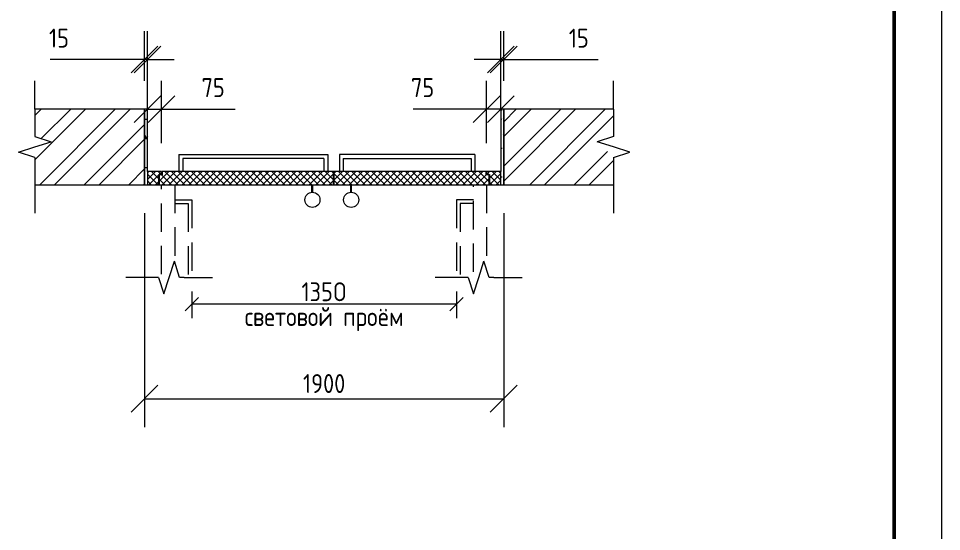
# Model space of a CAD drawing. Header units: millimetres. Extents: x -11345 to 411485, y -9810 to 73012.
# Drawn here: x -2104.2 to -2006.5, y 71098 to 71152.2 of the extents above; entities that cross this region are included whole.
import ezdxf

# ---------------------------------------------------------------- set-up
doc = ezdxf.new("R2010")
doc.units = ezdxf.units.MM
doc.linetypes.add('ADSK_Штриховая_ш3 п1_5', pattern=[4.5, 3, -1.5])
for name, color, linetype, lineweight in [('Аннотация', 7, 'Continuous', 18), ('Основная надпись', 7, 'Continuous', 30), ('Размеры', 7, 'Continuous', 5), ('Узлы', 7, 'Continuous', 18)]:
    doc.layers.add(name, color=color, linetype=linetype, lineweight=lineweight)
doc.layers.add('Линии', color=7, linetype='Continuous', lineweight=9, true_color=0x00a600)
doc.styles.add('GOST Common_1', font='GOST_Common.ttf', dxfattribs={"width": 0.9, "height": 350})
doc.styles.add('GOST Common_3', font='GOST_Common.ttf', dxfattribs={"width": 0.9, "height": 250})
doc.styles.add('GOST Common_5', font='GOST_Common.ttf', dxfattribs={"width": 0.9, "height": 100})
doc.dimstyles.new('ADSK_Основной_2_5_мм_Округление_до_1_мм', dxfattribs={"dimscale": 304.8, "dimtxt": 250, "dimasz": 0.463911, "dimexe": 0.492126, "dimexo": 0.492126, "dimgap": 0.098425, "dimtad": 1, "dimdec": 0, "dimdsep": 46, "dimtxsty": 'GOST Common_3', "dimblk1": 'OBLIQUE', "dimblk2": 'OBLIQUE', "dimsah": 1, "dimcen": 0.09, "dimdle": 0.492126, "dimazin": 2, "dimtfac": 1, "dimtdec": 0, "dimtix": 1, "dimtmove": 0, "dimatfit": 3, "dimfxl": 1, "dimtvp": 1, "dimtolj": 1, "dimtzin": 0, "dimlwd": 20, "dimlwe": 20, "dimarcsym": 2})
doc.dimstyles.new('ADSK_Основной_2_5_мм_Округление_до_1_мм_1', dxfattribs={"dimscale": 304.8, "dimtxt": 251.428749, "dimasz": 0.463911, "dimexe": 0.492126, "dimexo": 0.492126, "dimgap": 0.098425, "dimtad": 1, "dimdec": 0, "dimdsep": 46, "dimtxsty": 'GOST Common_3', "dimblk1": 'OBLIQUE', "dimblk2": 'OBLIQUE', "dimsah": 1, "dimcen": 0.09, "dimdle": 0.492126, "dimazin": 2, "dimtfac": 1, "dimtdec": 4, "dimtix": 1, "dimtmove": 1, "dimatfit": 3, "dimfxl": 1, "dimtvp": 1, "dimtolj": 1, "dimtzin": 0, "dimlwd": 20, "dimlwe": 20, "dimarcsym": 2})
doc.dimstyles.new('ADSK_Основной_2_5_мм_Округление_до_1_мм_min_световой_проём', dxfattribs={"dimscale": 304.8, "dimtxt": 125.714375, "dimasz": 0.231955, "dimexe": 0.246063, "dimexo": 0.246063, "dimgap": 0.049213, "dimtad": 1, "dimdec": 0, "dimdsep": 46, "dimtxsty": 'GOST Common_1', "dimblk1": 'OBLIQUE', "dimblk2": 'OBLIQUE', "dimsah": 1, "dimcen": 0.09, "dimdle": 0.246063, "dimazin": 2, "dimtfac": 1, "dimtdec": 4, "dimtix": 1, "dimtmove": 0, "dimatfit": 3, "dimfxl": 1, "dimtvp": 1, "dimtolj": 1, "dimtzin": 0, "dimlwd": 20, "dimlwe": 20, "dimarcsym": 2})
pattern_1 = [(45, (-2073.66647, 71111.0927), (-0.3535534, 0.3535534), []), (135, (-2073.66647, 71111.0927), (-0.3535534, -0.3535534), [])]

# ---------------------------------------------------------------- blocks, each defined once
blk = doc.blocks.new('ADSK_Обрыв_Линия - По умолчанию-6397007-ДН-4п')
at = {"layer": 'Узлы'}
for p, q in [((1621.5, 1577.9), (1621.5, 1432.9)), ((1621.5, 1321.6), (1621.5, 1177.9))]:
    blk.add_line(p, q, dxfattribs=at)
blk = doc.blocks.new('ADSK_Обрыв_Линия - По умолчанию-6396943-ДН-4п')
at = {"layer": 'Узлы'}
for p, q in [((-1440.8, 1577.9), (-1440.8, 1432.9)), ((-1440.8, 1321.6), (-1440.8, 1177.9))]:
    blk.add_line(p, q, dxfattribs=at)
blk = doc.blocks.new('ADSK_Обрыв_Линия - По умолчанию-6405608-ДН-4п')
at = {"layer": 'Узлы'}
for p, q in [((851.9, 687.9), (828.2, 687.9)), ((988.2, 687.9), (963.2, 687.9))]:
    blk.add_line(p, q, dxfattribs=at)
blk = doc.blocks.new('_Oblique')
at = {"color": 0, "linetype": 'ByBlock', "lineweight": -2}
blk.add_line((-0.5, -0.5), (0.5, 0.5), dxfattribs=at)
blk = doc.blocks.new('*D757')
at = {"layer": 'Defpoints', "color": 0, "transparency": 16777216}
for p in [(-2053.162, 71147.895), (-2053.162, 71142.651), (-2052.862, 71142.651)]:
    blk.add_point(p, dxfattribs=at)
at = {"layer": 'Размеры', "color": 0, "transparency": 16777216}
for p, q in [((-2053.162, 71145.651), (-2053.162, 71150.895)), ((-2052.862, 71145.651), (-2052.862, 71150.895)), ((-2053.162, 71147.895), (-2055.99, 71147.895)), ((-2053.162, 71147.895), (-2052.862, 71147.895)), ((-2052.862, 71147.895), (-2042.856, 71147.895))]:
    blk.add_line(p, q, dxfattribs=at)
at = {"layer": 'Размеры', "color": 0, "transparency": 16777216, "xscale": 2.828, "yscale": 2.828, "zscale": 2.828}
blk.add_blockref('_Oblique', (-2053.162, 71147.895), dxfattribs=at)
at = {"layer": 'Размеры', "color": 0, "transparency": 16777216, "xscale": 2.828, "yscale": 2.828, "zscale": 2.828, "rotation": 180}
blk.add_blockref('_Oblique', (-2052.862, 71147.895), dxfattribs=at)
at = {"layer": 'Размеры', "color": 0, "lineweight": 20, "transparency": 16777216, "insert": (-2045.967, 71151.162), "char_height": 2, "width": 3.2217, "attachment_point": 1, "line_spacing_factor": 1.022761, "style": 'GOST Common_5'}
blk.add_mtext('\\A1;15', dxfattribs=at)
blk = doc.blocks.new('*D758')
at = {"layer": 'Defpoints', "color": 0, "transparency": 16777216}
for p in [(-2090.862, 71147.895), (-2090.862, 71142.651), (-2090.562, 71142.651)]:
    blk.add_point(p, dxfattribs=at)
at = {"layer": 'Размеры', "color": 0, "transparency": 16777216}
for p, q in [((-2090.862, 71145.651), (-2090.862, 71150.895)), ((-2090.562, 71145.651), (-2090.562, 71150.895)), ((-2090.862, 71147.895), (-2100.868, 71147.895)), ((-2090.562, 71147.895), (-2090.862, 71147.895)), ((-2090.562, 71147.895), (-2087.734, 71147.895))]:
    blk.add_line(p, q, dxfattribs=at)
at = {"layer": 'Размеры', "color": 0, "transparency": 16777216, "xscale": 2.828, "yscale": 2.828, "zscale": 2.828}
blk.add_blockref('_Oblique', (-2090.862, 71147.895), dxfattribs=at)
at = {"layer": 'Размеры', "color": 0, "transparency": 16777216, "xscale": 2.828, "yscale": 2.828, "zscale": 2.828, "rotation": 180}
blk.add_blockref('_Oblique', (-2090.562, 71147.895), dxfattribs=at)
at = {"layer": 'Размеры', "color": 0, "lineweight": 20, "transparency": 16777216, "insert": (-2100.979, 71151.162), "char_height": 2, "width": 3.2217, "attachment_point": 1, "line_spacing_factor": 1.022761, "style": 'GOST Common_5'}
blk.add_mtext('\\A1;15', dxfattribs=at)
blk = doc.blocks.new('*D759')
at = {"layer": 'Defpoints', "color": 0, "transparency": 16777216}
for p in [(-2054.662, 71142.663), (-2053.162, 71139.763), (-2054.662, 71136.051)]:
    blk.add_point(p, dxfattribs=at)
at = {"layer": 'Размеры', "color": 0, "transparency": 16777216}
for p, q in [((-2054.662, 71139.051), (-2054.662, 71145.663)), ((-2053.162, 71142.763), (-2053.162, 71145.663)), ((-2054.662, 71142.663), (-2062.456, 71142.663)), ((-2053.152, 71142.663), (-2054.662, 71142.663))]:
    blk.add_line(p, q, dxfattribs=at)
at = {"layer": 'Размеры', "color": 0, "transparency": 16777216, "xscale": 2.828, "yscale": 2.828, "zscale": 2.828, "rotation": 180}
blk.add_blockref('_Oblique', (-2054.662, 71142.663), dxfattribs=at)
at = {"layer": 'Размеры', "color": 0, "transparency": 16777216, "xscale": 2.828, "yscale": 2.828, "zscale": 2.828}
blk.add_blockref('_Oblique', (-2053.162, 71142.663), dxfattribs=at)
at = {"layer": 'Размеры', "color": 0, "lineweight": 20, "transparency": 16777216, "insert": (-2062.672, 71145.93), "char_height": 2, "width": 3.78422, "attachment_point": 1, "line_spacing_factor": 1.022761, "style": 'GOST Common_5'}
blk.add_mtext('\\A1;75', dxfattribs=at)
blk = doc.blocks.new('*D760')
at = {"layer": 'Defpoints', "color": 0, "transparency": 16777216}
for p in [(-2090.562, 71142.663), (-2090.562, 71139.763), (-2089.062, 71136.051)]:
    blk.add_point(p, dxfattribs=at)
at = {"layer": 'Размеры', "color": 0, "transparency": 16777216}
for p, q in [((-2090.562, 71142.763), (-2090.562, 71145.663)), ((-2089.062, 71139.051), (-2089.062, 71145.663)), ((-2090.562, 71142.663), (-2089.052, 71142.663)), ((-2089.062, 71142.663), (-2081.268, 71142.663))]:
    blk.add_line(p, q, dxfattribs=at)
at = {"layer": 'Размеры', "color": 0, "transparency": 16777216, "xscale": 2.828, "yscale": 2.828, "zscale": 2.828, "rotation": 180}
blk.add_blockref('_Oblique', (-2090.562, 71142.663), dxfattribs=at)
at = {"layer": 'Размеры', "color": 0, "transparency": 16777216, "xscale": 2.828, "yscale": 2.828, "zscale": 2.828}
blk.add_blockref('_Oblique', (-2089.062, 71142.663), dxfattribs=at)
at = {"layer": 'Размеры', "color": 0, "lineweight": 20, "transparency": 16777216, "insert": (-2084.836, 71145.93), "char_height": 2, "width": 3.78422, "attachment_point": 1, "line_spacing_factor": 1.022761, "style": 'GOST Common_5'}
blk.add_mtext('\\A1;75', dxfattribs=at)
blk = doc.blocks.new('*D761')
at = {"layer": 'Defpoints', "color": 0, "transparency": 16777216}
for p in [(-2085.862, 71124.851), (-2057.862, 71124.851), (-2085.862, 71122.036)]:
    blk.add_point(p, dxfattribs=at)
at = {"layer": 'Размеры', "color": 0, "transparency": 16777216}
for p, q in [((-2085.862, 71123.351), (-2085.862, 71120.536)), ((-2057.862, 71123.351), (-2057.862, 71120.536)), ((-2057.857, 71122.036), (-2085.867, 71122.036))]:
    blk.add_line(p, q, dxfattribs=at)
at = {"layer": 'Размеры', "color": 0, "transparency": 16777216, "xscale": 1.414, "yscale": 1.414, "zscale": 1.414, "rotation": 180}
blk.add_blockref('_Oblique', (-2085.862, 71122.036), dxfattribs=at)
at = {"layer": 'Размеры', "color": 0, "transparency": 16777216, "xscale": 1.414, "yscale": 1.414, "zscale": 1.414}
blk.add_blockref('_Oblique', (-2057.862, 71122.036), dxfattribs=at)
at = {"layer": 'Размеры', "color": 0, "lineweight": 20, "transparency": 16777216, "char_height": 2, "width": 25.97813, "attachment_point": 5, "style": 'GOST Common_5'}
for s, insert in [('\\A1;135O', (-2071.862, 71123.336)), ('\\A1;световой проём', (-2071.862, 71120.436))]:
    blk.add_mtext(s, dxfattribs=dict(at, insert=insert))
blk = doc.blocks.new('*D762')
at = {"layer": 'Defpoints', "color": 0, "transparency": 16777216}
for p in [(-2090.862, 71134.651), (-2052.862, 71134.651), (-2052.862, 71112.024)]:
    blk.add_point(p, dxfattribs=at)
at = {"layer": 'Размеры', "color": 0, "transparency": 16777216}
for p, q in [((-2090.862, 71131.651), (-2090.862, 71109.024)), ((-2052.862, 71131.651), (-2052.862, 71109.024)), ((-2090.872, 71112.024), (-2052.852, 71112.024))]:
    blk.add_line(p, q, dxfattribs=at)
at = {"layer": 'Размеры', "color": 0, "transparency": 16777216, "xscale": 2.828, "yscale": 2.828, "zscale": 2.828, "rotation": 180}
blk.add_blockref('_Oblique', (-2090.862, 71112.024), dxfattribs=at)
at = {"layer": 'Размеры', "color": 0, "transparency": 16777216, "xscale": 2.828, "yscale": 2.828, "zscale": 2.828}
blk.add_blockref('_Oblique', (-2052.862, 71112.024), dxfattribs=at)
at = {"layer": 'Размеры', "color": 0, "lineweight": 20, "transparency": 16777216, "insert": (-2071.862, 71113.624), "char_height": 2, "width": 7.00591, "attachment_point": 5, "style": 'GOST Common_5'}
blk.add_mtext('\\A1;1900', dxfattribs=at)

msp = doc.modelspace()

# ---------------------------------------------------------------- hatches: boundary and pattern name
at = {"layer": 'Узлы', "lineweight": 9}
h = msp.add_hatch(dxfattribs=at)
h.set_pattern_fill('FP_2', color=256, scale=0.02, style=0, pattern_type=2)
h.set_pattern_definition([(45, (-2073.6665, 71111.0927), (-2.3573, 2.3573), []), (45, (-2072.095, 71111.0927), (-2.3573, 2.3573), [])])
h.paths.add_polyline_path([(-2102.48208, 71134.6507), (-2090.86208, 71134.6507), (-2090.86208, 71142.6507), (-2102.48208, 71142.6507), (-2102.48208, 71139.7507), (-2100.75003, 71139.2007), (-2102.48208, 71137.52452)])
h.paths.add_polyline_path([(-2041.23667, 71134.6507), (-2041.23667, 71137.52452), (-2042.96872, 71139.2007), (-2041.23667, 71139.7507), (-2041.23667, 71142.6507), (-2052.86208, 71142.6507), (-2052.86208, 71134.6507), (-2042.96872, 71134.6507)])
h = msp.add_hatch(dxfattribs=at)
h.set_pattern_fill('FP_4', color=256, scale=0.02, style=0, pattern_type=2)
h.set_pattern_definition([(0, (-2073.6665, 71111.0927), (4.064, 1.016), [0.33528, -2.71272, 0.33528, -2.71272, -16.256]), (0, (-2073.6665, 71111.0927), (4.064, 1.016), [-6.096, 0.33528, -5.76072, 0.33528, -2.71272, -7.112]), (0, (-2073.6665, 71111.0927), (4.064, 1.016), [-15.24, 0.33528, -1.69672, 0.33528, -4.74472]), (120, (-2072.1425, 71111.6007), (-2.911882, 3.011527), [0.33528, -2.71272, 0.33528, -2.71272, -16.256]), (120, (-2072.1425, 71111.6007), (-2.911882, 3.011527), [-6.096, 0.33528, -5.76072, 0.33528, -2.71272, -7.112]), (120, (-2072.1425, 71111.6007), (-2.911882, 3.011527), [-15.24, 0.33528, -1.69672, 0.33528, -4.74472]), (240, (-2071.6345, 71113.6327), (-1.152118, -4.027527), [0.33528, -2.71272, 0.33528, -2.71272, -16.256]), (240, (-2071.6345, 71113.6327), (-1.152118, -4.027527), [-6.096, 0.33528, -5.76072, 0.33528, -2.71272, -7.112]), (240, (-2071.6345, 71113.6327), (-1.152118, -4.027527), [-15.24, 0.33528, -1.69672, 0.33528, -4.74472])])
h.paths.add_polyline_path([(-2052.86208, 71134.6507), (-2052.86208, 71142.6507), (-2053.16208, 71142.6507), (-2053.16208, 71134.6507)])
h.paths.add_polyline_path([(-2090.86208, 71134.6507), (-2090.56208, 71134.6507), (-2090.56208, 71142.6507), (-2090.86208, 71142.6507), (-2090.86208, 71135.7107)])
h = msp.add_hatch(dxfattribs=at)
h.set_pattern_fill('FP_3', color=256, scale=0.02, style=0, pattern_type=2)
h.set_pattern_definition(pattern_1)
h.paths.add_polyline_path([(-2054.36208, 71134.6507), (-2053.16208, 71134.6507), (-2053.16208, 71136.0507), (-2054.66208, 71136.0507), (-2054.66208, 71135.7507), (-2054.36208, 71135.7507), (-2054.36208, 71135.7107)])
h.paths.add_polyline_path([(-2089.36208, 71134.6507), (-2089.36208, 71135.7507), (-2089.06208, 71135.7507), (-2089.06208, 71136.0507), (-2090.56208, 71136.0507), (-2090.56208, 71134.6507)])
h = msp.add_hatch(dxfattribs=at)
h.set_pattern_fill('FP_3', color=256, scale=0.02, style=0, pattern_type=2)
h.set_pattern_definition(pattern_1)
h.paths.add_polyline_path([(-2054.40208, 71134.6507), (-2054.40208, 71135.7107), (-2054.70208, 71135.7107), (-2054.70208, 71136.0507), (-2070.84208, 71136.0507), (-2070.84208, 71134.6507), (-2054.70208, 71134.6507)])
h.paths.add_polyline_path([(-2089.32208, 71134.6507), (-2070.88208, 71134.6507), (-2070.88208, 71136.0507), (-2089.02208, 71136.0507), (-2089.02208, 71135.7107), (-2089.32208, 71135.7107)])

# ---------------------------------------------------------------- linework, layer by layer
at = {"layer": 'Аннотация'}
for p, q in [((-2102.48208, 71142.6507), (-2102.48208, 71145.6507)), ((-2041.23667, 71142.6507), (-2041.23667, 71145.6507)), ((-2102.48208, 71139.7507), (-2100.75003, 71139.2007)), ((-2102.48208, 71139.7507), (-2100.75003, 71139.2007)), ((-2102.48208, 71138.6507), (-2100.75003, 71139.2007)), ((-2041.23667, 71139.7507), (-2042.96872, 71139.2007)), ((-2041.23667, 71139.7507), (-2042.96872, 71139.2007)), ((-2041.23667, 71138.6507), (-2042.96872, 71139.2007)), ((-2104.21509, 71138.08761), (-2102.48208, 71138.6507)), ((-2104.21509, 71138.08761), (-2102.48208, 71138.6507)), ((-2039.50367, 71138.08761), (-2041.23667, 71138.6507)), ((-2039.50367, 71138.08761), (-2041.23667, 71138.6507)), ((-2102.48208, 71137.52452), (-2104.21509, 71138.08761)), ((-2102.48208, 71137.52452), (-2104.21509, 71138.08761)), ((-2041.23667, 71137.52452), (-2039.50367, 71138.08761)), ((-2041.23667, 71137.52452), (-2039.50367, 71138.08761)), ((-2102.48208, 71134.6507), (-2102.48208, 71131.6507)), ((-2041.23667, 71134.6507), (-2041.23667, 71131.6507)), ((-2088.26208, 71124.8507), (-2087.71208, 71126.58275)), ((-2087.16208, 71124.8507), (-2087.71208, 71126.58275)), ((-2087.16208, 71124.8507), (-2087.71208, 71126.58275)), ((-2055.50208, 71124.8507), (-2054.95208, 71126.58275)), ((-2054.40208, 71124.8507), (-2054.95208, 71126.58275)), ((-2054.40208, 71124.8507), (-2054.95208, 71126.58275)), ((-2089.86208, 71124.8507), (-2092.86208, 71124.8507)), ((-2089.38826, 71124.8507), (-2088.82517, 71123.11769)), ((-2089.38826, 71124.8507), (-2088.82517, 71123.11769)), ((-2088.82517, 71123.11769), (-2088.26208, 71124.8507)), ((-2088.82517, 71123.11769), (-2088.26208, 71124.8507)), ((-2086.66208, 71124.8507), (-2083.66208, 71124.8507)), ((-2057.10208, 71124.8507), (-2060.10208, 71124.8507)), ((-2056.62826, 71124.8507), (-2056.06517, 71123.11769)), ((-2056.62826, 71124.8507), (-2056.06517, 71123.11769)), ((-2056.06517, 71123.11769), (-2055.50208, 71124.8507)), ((-2056.06517, 71123.11769), (-2055.50208, 71124.8507)), ((-2053.90208, 71124.8507), (-2050.90208, 71124.8507))]:
    msp.add_line(p, q, dxfattribs=at)
at = {"layer": 'Линии', "color": 7}
for p, q in [((-2090.86208, 71142.6507), (-2102.48208, 71142.6507)), ((-2090.86208, 71134.6507), (-2090.86208, 71142.6507)), ((-2090.86208, 71142.6507), (-2090.86208, 71134.6507)), ((-2090.56208, 71142.6507), (-2090.86208, 71142.6507)), ((-2090.56208, 71136.0507), (-2090.56208, 71142.6507)), ((-2053.16208, 71142.6507), (-2053.16208, 71136.0507)), ((-2052.86208, 71142.6507), (-2053.16208, 71142.6507)), ((-2052.86208, 71142.6507), (-2052.86208, 71134.6507)), ((-2041.23667, 71142.6507), (-2052.86208, 71142.6507)), ((-2052.86208, 71134.6507), (-2052.86208, 71142.6507)), ((-2089.06208, 71136.0507), (-2090.56208, 71136.0507)), ((-2090.56208, 71136.0507), (-2090.56208, 71134.6507)), ((-2089.36208, 71134.6507), (-2089.36208, 71135.7507)), ((-2089.36208, 71135.7507), (-2089.06208, 71135.7507)), ((-2089.02208, 71135.7107), (-2089.32208, 71135.7107)), ((-2089.32208, 71135.7107), (-2089.32208, 71134.6507)), ((-2089.06208, 71135.7507), (-2089.06208, 71136.0507)), ((-2070.88208, 71136.0507), (-2089.02208, 71136.0507)), ((-2089.02208, 71136.0507), (-2089.02208, 71135.7107)), ((-2070.88208, 71134.6507), (-2070.88208, 71136.0507)), ((-2054.70208, 71136.0507), (-2070.84208, 71136.0507)), ((-2070.84208, 71136.0507), (-2070.84208, 71134.6507)), ((-2054.70208, 71135.7107), (-2054.70208, 71136.0507)), ((-2054.40208, 71135.7107), (-2054.70208, 71135.7107)), ((-2053.16208, 71136.0507), (-2054.66208, 71136.0507)), ((-2054.66208, 71136.0507), (-2054.66208, 71135.7507)), ((-2054.66208, 71135.7507), (-2054.36208, 71135.7507)), ((-2054.40208, 71134.6507), (-2054.40208, 71135.7107)), ((-2054.36208, 71135.7507), (-2054.36208, 71134.6507)), ((-2053.16208, 71134.6507), (-2053.16208, 71136.0507)), ((-2102.48208, 71134.6507), (-2090.86208, 71134.6507)), ((-2090.86208, 71134.6507), (-2090.56208, 71134.6507)), ((-2090.56208, 71134.6507), (-2089.36208, 71134.6507)), ((-2089.32208, 71134.6507), (-2070.88208, 71134.6507)), ((-2070.84208, 71134.6507), (-2054.40208, 71134.6507)), ((-2054.36208, 71134.6507), (-2053.16208, 71134.6507)), ((-2053.16208, 71134.6507), (-2052.86208, 71134.6507)), ((-2052.86208, 71134.6507), (-2041.23667, 71134.6507))]:
    msp.add_line(p, q, dxfattribs=at)
at = {"layer": 'Линии', "color": 7, "lineweight": 20}
for p, q in [((-2087.22879, 71137.84108), (-2071.47893, 71137.84108)), ((-2087.22879, 71137.84108), (-2087.22879, 71136.0507)), ((-2071.87893, 71137.44108), (-2086.82879, 71137.44108)), ((-2086.82879, 71137.44108), (-2086.82879, 71136.0507)), ((-2071.87893, 71137.44108), (-2071.87893, 71136.0507)), ((-2071.47893, 71137.84108), (-2071.47893, 71136.0507)), ((-2070.24676, 71137.84108), (-2070.24676, 71136.0507)), ((-2055.90725, 71137.84108), (-2070.24676, 71137.84108)), ((-2069.84676, 71137.44108), (-2056.30725, 71137.44108)), ((-2069.84676, 71137.44108), (-2069.84676, 71136.0507)), ((-2056.30725, 71137.44108), (-2056.30725, 71136.0507)), ((-2055.90725, 71137.84108), (-2055.90725, 71136.0507)), ((-2073.1515, 71133.85404), (-2073.1515, 71134.6507)), ((-2073.0515, 71133.85875), (-2073.0515, 71134.6507)), ((-2069.0515, 71133.85404), (-2069.0515, 71134.6507)), ((-2068.9515, 71133.85875), (-2068.9515, 71134.6507))]:
    msp.add_line(p, q, dxfattribs=at)
at = {"layer": 'Линии', "color": 7, "linetype": 'ADSK_Штриховая_ш3 п1_5', "lineweight": 20}
for p, q in [((-2089.06208, 71125.18774), (-2089.06208, 71134.6507)), ((-2087.66208, 71134.6507), (-2087.66208, 71126.42529)), ((-2056.06208, 71125.43575), (-2056.06208, 71134.6507)), ((-2054.66208, 71134.6507), (-2054.66208, 71125.66949)), ((-2087.66208, 71133.06031), (-2085.86208, 71133.06031)), ((-2087.66208, 71132.66031), (-2086.26208, 71132.66031)), ((-2086.26208, 71132.66031), (-2086.26208, 71124.8507)), ((-2085.86208, 71133.06031), (-2085.86208, 71124.8507)), ((-2056.06208, 71133.06031), (-2057.86208, 71133.06031)), ((-2057.86208, 71133.06031), (-2057.86208, 71124.8507)), ((-2057.46208, 71132.66031), (-2057.46208, 71124.8507)), ((-2056.06208, 71132.66031), (-2057.46208, 71132.66031))]:
    msp.add_line(p, q, dxfattribs=at)
at = {"layer": 'Линии', "color": 7, "lineweight": 20}
for centre in [(-2073.1015, 71133.06031), (-2069.0015, 71133.06031)]:
    msp.add_circle(centre, 0.8, dxfattribs=at)
at = {"layer": 'Основная надпись', "lineweight": 20}
msp.add_line((-2006.51934, 71341.76733), (-2006.51934, 70747.76733), dxfattribs=at)
at = {"layer": 'Основная надпись', "lineweight": 50}
msp.add_line((-2011.51934, 70752.76733), (-2011.51934, 71336.76733), dxfattribs=at)

# ---------------------------------------------------------------- block references
at = {"layer": 'Узлы', "xscale": 0.02, "yscale": 0.02, "zscale": 0.02}
for name, p in [('ADSK_Обрыв_Линия - По умолчанию-6396943-ДН-4п', (-2073.66647, 71111.09268)), ('ADSK_Обрыв_Линия - По умолчанию-6397007-ДН-4п', (-2073.66647, 71111.09268)), ('ADSK_Обрыв_Линия - По умолчанию-6405608-ДН-4п', (-2106.42647, 71111.09268)), ('ADSK_Обрыв_Линия - По умолчанию-6405608-ДН-4п', (-2073.66647, 71111.09268))]:
    msp.add_blockref(name, p, dxfattribs=at)

# ---------------------------------------------------------------- dimensions: what is measured, and where the dimension line sits
at = {"layer": 'Размеры', "lineweight": 20}
for base, p1, p2, override, picture, middle in [((-2090.86208, 71147.89515), (-2090.56208, 71142.6507), (-2090.86208, 71142.6507), {"dimscale": 0, "dimtxt": 76635.482717, "dimasz": 141.4, "dimexe": 150, "dimexo": 150, "dimgap": 30, "dimlfac": 50, "dimpost": '<>', "dimtxsty": 'GOST Common_5', "dimcen": 27.432, "dimfxl": 15, "dimlwd": 65535, "dimlwe": 65535}, '*D758', (-2099.36808, 71147.89515)), ((-2053.16208, 71147.89515), (-2052.86208, 71142.6507), (-2053.16208, 71142.6507), {"dimscale": 0, "dimtxt": 76635.482717, "dimasz": 141.4, "dimexe": 150, "dimexo": 150, "dimgap": 30, "dimlfac": 50, "dimpost": '<>', "dimtxsty": 'GOST Common_5', "dimcen": 27.432, "dimfxl": 15, "dimlwd": 65535, "dimlwe": 65535}, '*D757', (-2044.35608, 71147.89515)), ((-2090.56208, 71142.66293), (-2089.06208, 71136.0507), (-2090.56208, 71139.76268), {"dimscale": 0, "dimtxt": 76635.482717, "dimasz": 141.4, "dimexe": 150, "dimexo": 150, "dimgap": 30, "dimlfac": 50, "dimpost": '<>', "dimtxsty": 'GOST Common_5', "dimcen": 27.432, "dimfxl": 200.179882, "dimlwd": 65535, "dimlwe": 65535}, '*D760', (-2082.94431, 71142.66293)), ((-2054.66208, 71142.66293), (-2053.16208, 71139.76268), (-2054.66208, 71136.0507), {"dimscale": 0, "dimtxt": 76635.482717, "dimasz": 141.4, "dimexe": 150, "dimexo": 150, "dimgap": 30, "dimlfac": 50, "dimpost": '<>', "dimtxsty": 'GOST Common_5', "dimcen": 27.432, "dimfxl": 200.179882, "dimlwd": 65535, "dimlwe": 65535}, '*D759', (-2060.77986, 71142.66293))]:
    dim = msp.add_linear_dim(base=base, p1=p1, p2=p2, dimstyle='ADSK_Основной_2_5_мм_Округление_до_1_мм', override=override, dxfattribs=at)
    dim.commit()
    dim.dimension.update_dxf_attribs({"geometry": picture, "text_midpoint": middle, "dimtype": 160})
dim = msp.add_linear_dim(base=(-2052.86208, 71112.02431), p1=(-2090.86208, 71134.6507), p2=(-2052.86208, 71134.6507), dimstyle='ADSK_Основной_2_5_мм_Округление_до_1_мм_1', override={"dimscale": 0, "dimtxt": 76635.482717, "dimasz": 141.4, "dimexe": 150, "dimexo": 150, "dimgap": 30, "dimlfac": 50, "dimpost": '<>', "dimtxsty": 'GOST Common_5', "dimcen": 27.432, "dimfxl": 1900, "dimlwd": 65535, "dimlwe": 65535}, dxfattribs=at)
dim.commit()
dim.dimension.update_dxf_attribs({"geometry": '*D762', "text_midpoint": (-2071.86208, 71113.62431)})
dim = msp.add_linear_dim(base=(-2085.86208, 71122.03647), p1=(-2057.86208, 71124.8507), p2=(-2085.86208, 71124.8507), text='135O\\Xсветовой проём', dimstyle='ADSK_Основной_2_5_мм_Округление_до_1_мм_min_световой_проём', override={"dimscale": 0, "dimtxt": 38317.741358, "dimasz": 70.7, "dimexe": 75, "dimexo": 75, "dimgap": 15, "dimlfac": 50, "dimpost": '<>', "dimtxsty": 'GOST Common_5', "dimcen": 27.432, "dimfxl": 1400, "dimlwd": 65535, "dimlwe": 65535}, dxfattribs=at)
dim.commit()
dim.dimension.update_dxf_attribs({"geometry": '*D761', "text_midpoint": (-2071.86208, 71122.03647)})

doc.saveas('drawing.dxf')
